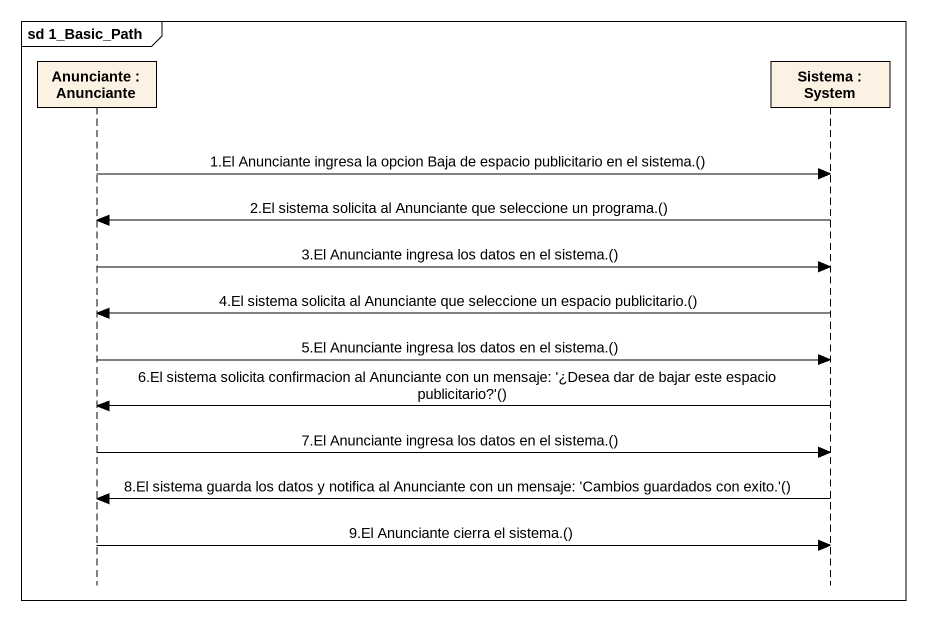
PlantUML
@startuml
mainframe sd 1_Basic_Path
hide footbox
participant "Anunciante : Anunciante" as Anunciante
participant "Sistema : System" as Sistema

Anunciante -> Sistema : 1.El Anunciante ingresa la opcion Baja de espacio publicitario en el sistema.()
Sistema -> Anunciante : 2.El sistema solicita al Anunciante que seleccione un programa.()
Anunciante -> Sistema : 3.El Anunciante ingresa los datos en el sistema.()
Sistema -> Anunciante : 4.El sistema solicita al Anunciante que seleccione un espacio publicitario.()
Anunciante -> Sistema : 5.El Anunciante ingresa los datos en el sistema.()
Sistema -> Anunciante : 6.El sistema solicita confirmacion al Anunciante con un mensaje: '¿Desea dar de bajar este espacio publicitario?'()
Anunciante -> Sistema : 7.El Anunciante ingresa los datos en el sistema.()
Sistema -> Anunciante : 8.El sistema guarda los datos y notifica al Anunciante con un mensaje: 'Cambios guardados con exito.'()
Anunciante -> Sistema : 9.El Anunciante cierra el sistema.()
@enduml
